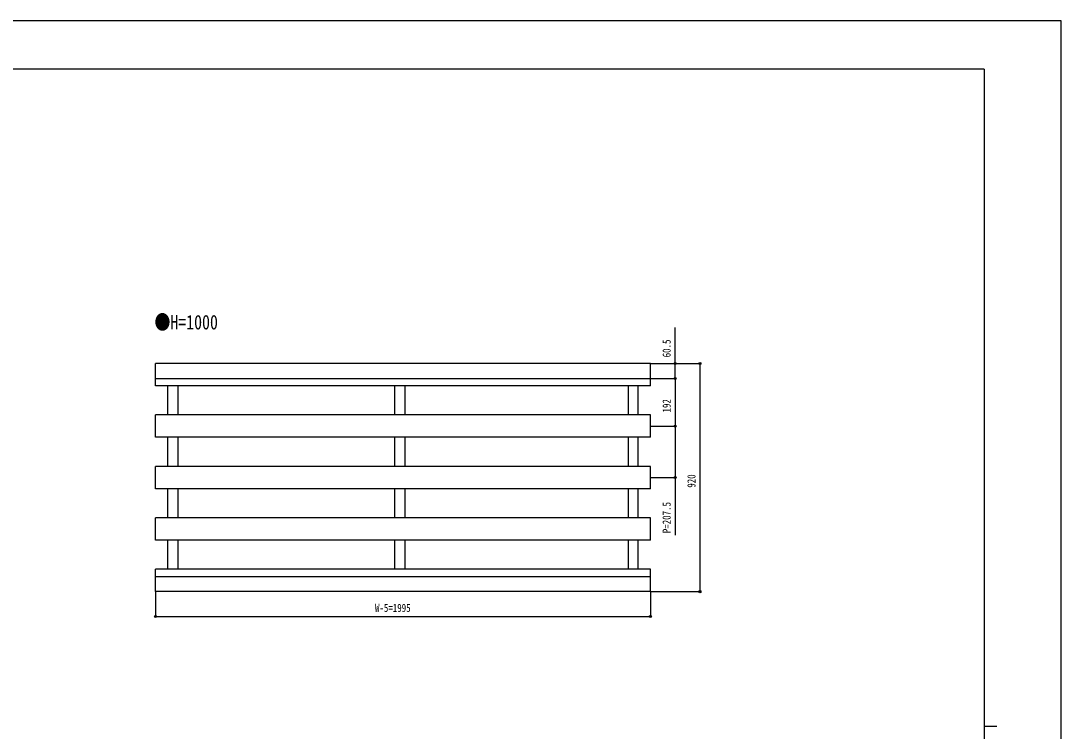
# Model space of a CAD drawing. Units: millimetres, scale not verified. Extents: x -4205 to 4205, y -2970 to 2970.
# Drawn here: x 10 to 4205, y 104 to 2970 of the extents above; entities that cross this region are included whole.
import ezdxf
from ezdxf.enums import TextEntityAlignment as Align

# ---------------------------------------------------------------- set-up
doc = ezdxf.new("R2010")
doc.units = ezdxf.units.MM
doc.header["$LTSCALE"] = 10
for name, color, linetype in [('0-1_USER1', 3, 'Continuous'), ('0-2_YKK_A1', 4, 'Continuous'), ('0-3_YKK_D', 6, 'Continuous'), ('0-4_YKK_ZWAK', 7, 'Continuous')]:
    doc.layers.add(name, color=color, linetype=linetype)
doc.styles.add('ＭＳ ゴシック', font='')
doc.styles.get('ＭＳ ゴシック').set_extended_font_data('MS Gothic')

msp = doc.modelspace()

# ---------------------------------------------------------------- linework, layer by layer
at = {"layer": '0-2_YKK_A1'}
for p, q in [((2548.4, 1587.44), (553.4, 1587.44)), ((553.4, 1497.44), (553.4, 1587.44)), ((2548.4, 1497.44), (2548.4, 1587.44)), ((553.4, 1526.94), (2548.4, 1526.94)), ((2548.4, 1497.44), (553.4, 1497.44)), ((602.9, 1379.94), (602.9, 1497.44)), ((642.9, 1497.44), (642.9, 1379.94)), ((1517.9, 1379.94), (1517.9, 1497.44)), ((1557.9, 1497.44), (1557.9, 1379.94)), ((2458.9, 1497.44), (2458.9, 1379.94)), ((2498.9, 1379.94), (2498.9, 1497.44)), ((2548.4, 1379.94), (553.4, 1379.94)), ((553.4, 1289.94), (553.4, 1379.94)), ((2548.4, 1289.94), (2548.4, 1379.94)), ((2548.4, 1289.94), (553.4, 1289.94)), ((602.9, 1172.44), (602.9, 1289.94)), ((642.9, 1289.94), (642.9, 1172.44)), ((1517.9, 1172.44), (1517.9, 1289.94)), ((1557.9, 1289.94), (1557.9, 1172.44)), ((2458.9, 1289.94), (2458.9, 1172.44)), ((2498.9, 1172.44), (2498.9, 1289.94)), ((2548.4, 1172.44), (553.4, 1172.44)), ((553.4, 1082.44), (553.4, 1172.44)), ((2548.4, 1082.44), (2548.4, 1172.44)), ((2548.4, 1082.44), (553.4, 1082.44)), ((602.9, 964.94), (602.9, 1082.44)), ((642.9, 1082.44), (642.9, 964.94)), ((1517.9, 964.94), (1517.9, 1082.44)), ((1557.9, 1082.44), (1557.9, 964.94)), ((2458.9, 1082.44), (2458.9, 964.94)), ((2498.9, 964.94), (2498.9, 1082.44)), ((2548.4, 964.94), (553.4, 964.94)), ((553.4, 874.94), (553.4, 964.94)), ((2548.4, 874.94), (2548.4, 964.94)), ((2548.4, 874.94), (553.4, 874.94)), ((602.9, 757.44), (602.9, 874.94)), ((642.9, 874.94), (642.9, 757.44)), ((1517.9, 757.44), (1517.9, 874.94)), ((1557.9, 874.94), (1557.9, 757.44)), ((2458.9, 874.94), (2458.9, 757.44)), ((2498.9, 757.44), (2498.9, 874.94)), ((2548.4, 757.44), (553.4, 757.44)), ((553.4, 667.44), (553.4, 757.44)), ((2548.4, 667.44), (2548.4, 757.44)), ((553.4, 727.94), (2548.4, 727.94)), ((2548.4, 667.44), (553.4, 667.44))]:
    msp.add_line(p, q, dxfattribs=at)
at = {"layer": '0-3_YKK_D'}
for p, q in [((2549.4, 1587.44), (2749.4, 1587.44)), ((2550.4, 1587.44), (2649.4, 1587.44)), ((2748.4, 1587.44), (2748.4, 667.44)), ((2549.4, 1526.94), (2649.4, 1526.94)), ((2549.4, 1526.94), (2649.4, 1526.94)), ((2648.4, 1526.94), (2648.4, 1334.94)), ((2549.4, 1334.94), (2649.4, 1334.94)), ((2549.4, 1334.94), (2649.4, 1334.94)), ((2549.4, 1127.44), (2649.4, 1127.44)), ((553.4, 666.44), (553.4, 566.44)), ((2548.4, 666.44), (2548.4, 566.44)), ((2549.4, 667.44), (2749.4, 667.44)), ((553.4, 567.44), (2548.4, 567.44))]:
    msp.add_line(p, q, dxfattribs=at)
for points in [[(2648.4, 1526.94), (2648.4, 1587.44), (2648.4, 1733.24)], [(2648.4, 1334.94), (2648.4, 1127.44), (2648.4, 895.24)]]:
    msp.add_lwpolyline(points, dxfattribs=at)
for centre in [(2648.4, 1587.44), (2748.4, 1587.44), (2648.4, 1526.94), (2648.4, 1526.94), (2648.4, 1334.94), (2648.4, 1334.94), (2648.4, 1127.44), (2748.4, 667.44), (553.4, 567.44), (2548.4, 567.44)]:
    msp.add_circle(centre, 4.25, dxfattribs=at)
at = {"layer": '0-4_YKK_ZWAK'}
for p, q in [((3895.02, 2775), (-3904.98, 2775)), ((3895.02, 2775), (3895.02, -2525)), ((3895.02, 125), (3945.02, 125))]:
    msp.add_line(p, q, dxfattribs=at)
msp.add_lwpolyline([(-4205, -2970), (4205, -2970), (4205, 2970), (-4205, 2970)], close=True, dxfattribs=at)

# ---------------------------------------------------------------- texts
at = {"layer": '0-1_USER1', "style": 'ＭＳ ゴシック', "width": 0.8}
msp.add_text('●H=1000', height=58.65, dxfattribs=at).set_placement((549.14, 1707.44), align=Align.BOTTOM_LEFT)
at = {"layer": '0-3_YKK_D', "style": 'ＭＳ ゴシック', "width": 0.8}
for s, p in [('60.5', (2640.4, 1612.44)), ('192', (2640.4, 1390.14)), ('920', (2740.4, 1086.64)), ('P=207.5', (2640.4, 903.24))]:
    msp.add_text(s, height=32.99, rotation=90, dxfattribs=at).set_placement(p, align=Align.BOTTOM_LEFT)
msp.add_text('W-5=1995', height=32.99, dxfattribs=at).set_placement((1438.1, 575.44), align=Align.BOTTOM_LEFT)

doc.saveas('drawing.dxf')
